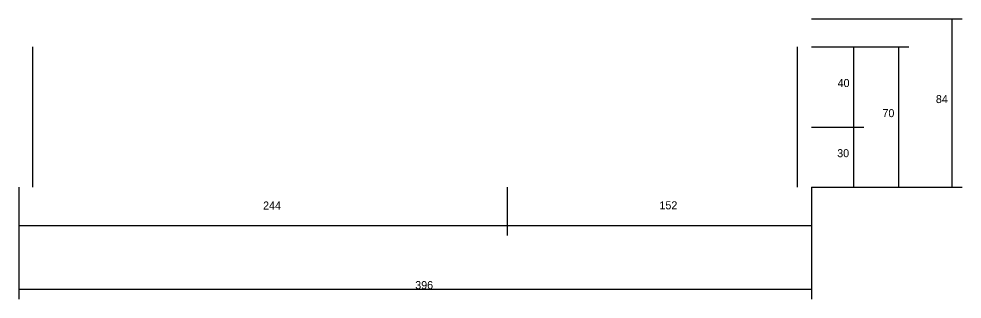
# Model space of a CAD drawing. Header units: metres. Extents: x 129589 to 135216, y 30315 to 31340.
# Drawn here: x 129588.9 to 130060.1, y 31192.7 to 31332.5 of the extents above; entities that cross this region are included whole.
import ezdxf

# ---------------------------------------------------------------- set-up
doc = ezdxf.new("R2010")
doc.units = ezdxf.units.M
doc.layers.add('COTA', color=4, linetype='Continuous')
doc.layers.add('SARR_2.2x7', color=40, linetype='Continuous')

msp = doc.modelspace()

# ---------------------------------------------------------------- linework, layer by layer
at = {"layer": 'COTA'}
for p, q in [((129984.9, 31332.5), (130060.1, 31332.5)), ((130055.1, 31248.5), (130055.1, 31332.5)), ((129984.9, 31318.5), (130033.4, 31318.5)), ((129984.9, 31318.5), (130011, 31318.5)), ((130006, 31278.5), (130006, 31318.5)), ((130028.4, 31248.5), (130028.4, 31318.5)), ((129984.9, 31278.5), (130011, 31278.5)), ((129984.9, 31278.5), (130011, 31278.5)), ((130006, 31248.5), (130006, 31278.5)), ((129588.9, 31248.5), (129588.9, 31224.4)), ((129588.9, 31248.5), (129588.9, 31192.7)), ((129832.9, 31248.5), (129832.9, 31224.4)), ((129832.9, 31248.5), (129832.9, 31224.4)), ((129984.9, 31248.5), (129984.9, 31192.7)), ((129984.9, 31248.5), (129984.9, 31224.4)), ((129984.9, 31248.5), (130033.4, 31248.5)), ((129984.9, 31248.5), (130060.1, 31248.5)), ((129984.9, 31248.5), (130011, 31248.5)), ((129588.9, 31229.4), (129832.9, 31229.4)), ((129832.9, 31229.4), (129984.9, 31229.4)), ((129588.9, 31197.7), (129984.9, 31197.7))]:
    msp.add_line(p, q, dxfattribs=at)
at = {"layer": 'SARR_2.2x7'}
for p, q in [((129595.9, 31278.5), (129595.9, 31318.5)), ((129977.9, 31278.5), (129977.9, 31318.5)), ((129595.9, 31248.5), (129595.9, 31278.5)), ((129977.9, 31248.5), (129977.9, 31278.5))]:
    msp.add_line(p, q, dxfattribs=at)

# ---------------------------------------------------------------- texts
at = {"layer": 'COTA'}
for s, p in [('40', (129997.9, 31298.5)), ('84', (130047, 31290.5)), ('70', (130020.3, 31283.5)), ('30', (129997.7, 31263.5)), ('244', (129710.9, 31237.4)), ('152', (129908.9, 31237.5)), ('396', (129786.9, 31197.7))]:
    msp.add_text(s, height=4, dxfattribs=at).set_placement(p)

doc.saveas('drawing.dxf')
